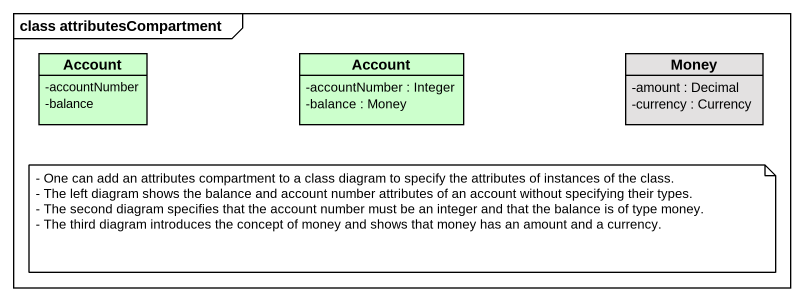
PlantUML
@startuml
mainframe class attributesCompartment
hide circle
hide empty members
skinparam classAttributeIconSize 0
class Account #CCFFCC {
  -accountNumber
  -balance
}
class "Account" as Account_2 #CCFFCC {
  -accountNumber : Integer
  -balance : Money
}
class Money #E3E1E1 {
  -amount : Decimal
  -currency : Currency
}
note as N1
  - One can add an attributes compartment to a class diagram to specify the attributes of instances of the class.
  - The left diagram shows the balance and account number attributes of an account without specifying their types.
  - The second diagram specifies that the account number must be an integer and that the balance is of type money.
  - The third diagram introduces the concept of money and shows that money has an amount and a currency.
end note
@enduml
